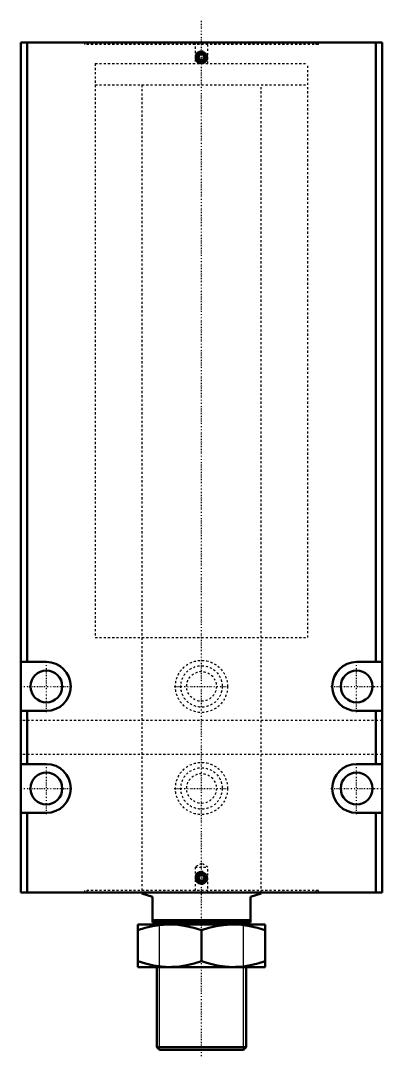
# Model space of a CAD drawing. Header units: millimetres. Extents: x -85 to 85, y -77 to 410.
import ezdxf

# ---------------------------------------------------------------- set-up
doc = ezdxf.new("R2010")
doc.units = ezdxf.units.MM
doc.linetypes.add('Center', pattern=[1.5, 0.45, -0.5, 0.05, -0.5])
doc.linetypes.add('Dashed', pattern=[2, 1, -1])
for name, color, linetype, lineweight in [('2d ConnectionPoints', 7, 'Continuous', 50), ('AM_0', 7, 'Continuous', 50), ('AM_5', 3, 'Continuous', 25), ('AM_7', 7, 'Center', 25), ('AM_9', 6, 'Dashed', 25)]:
    doc.layers.add(name, color=color, linetype=linetype, lineweight=lineweight)

# ---------------------------------------------------------------- blocks, each defined once
blk = doc.blocks.new('1_JECX_MF_EXLA_100_260_0_rod__0_in_JECX_MF_160_J_EXLA_100_260_0__4')
at = {"layer": 'AM_0'}
for p, q in [((-28, 0), (-28, -0.38)), ((28, -0.38), (28, 0)), ((-23, -2), (-28, -0.38)), ((-23, -14), (-23, -2)), ((28, -0.38), (23, -2)), ((23, -2), (23, -14)), ((-23, -13), (23, -13)), ((-23, -14), (23, -14)), ((-19.77, -14), (-20.77, -15)), ((20.77, -15), (19.77, -14)), ((30, -15), (-30, -15)), ((-30, -35), (-30, -15)), ((0, -32.32), (0, -17.68)), ((30, -15), (30, -35)), ((30, -35), (-30, -35)), ((-21, -35), (-21, -72.77)), ((21, -72.77), (21, -35)), ((-21, -72.77), (21, -72.77)), ((-21, -72.77), (-19.77, -74)), ((19.77, -74), (21, -72.77)), ((-19.77, -74), (19.77, -74))]:
    blk.add_line(p, q, dxfattribs=at)
for points in [[(-15, -15), (-16.07, -15.01), (-19.57, -15.27), (-23.04, -15.81), (-26.54, -16.63), (-30, -17.68)], [(0, -17.68), (-3.65, -16.58), (-7.35, -15.74), (-11.16, -15.19), (-15, -15)], [(15, -15), (13.93, -15.01), (10.43, -15.27), (6.96, -15.81), (3.46, -16.63), (0, -17.68)], [(30, -17.68), (26.35, -16.58), (22.65, -15.74), (18.84, -15.19), (15, -15)], [(-30, -32.32), (-26.35, -33.42), (-22.65, -34.26), (-18.84, -34.81), (-15, -35)], [(-15, -35), (-13.93, -34.99), (-10.43, -34.73), (-6.96, -34.19), (-3.46, -33.37), (0, -32.32)], [(0, -32.32), (3.65, -33.42), (7.35, -34.26), (11.16, -34.81), (15, -35)], [(15, -35), (16.07, -34.99), (19.57, -34.73), (23.04, -34.19), (26.54, -33.37), (30, -32.32)]]:
    blk.add_lwpolyline(points, dxfattribs=at)
at = {"layer": 'AM_5'}
for p, q in [((-19.77, -74), (-19.77, -14)), ((19.77, -74), (19.77, -14))]:
    blk.add_line(p, q, dxfattribs=at)
at = {"layer": 'AM_7'}
blk.add_line((0, -77), (0, 410.2), dxfattribs=at)
at = {"layer": 'AM_9'}
for p, q in [((-50, 390), (50, 390)), ((-50, 390), (-50, 380)), ((50, 380), (50, 390)), ((-50, 380), (50, 380)), ((-28, 380), (-28, 0)), ((28, 0), (28, 380))]:
    blk.add_line(p, q, dxfattribs=at)
blk = doc.blocks.new('2_JECX_MF_EXLA_100_260_0_body__0_in_JECX_MF_160_J_EXLA_100_260_0__4')
at = {"layer": 'AM_0'}
for p, q in [((-85, 400), (-85, 0)), ((85, 400), (-85, 400)), ((-82, 400), (-82, 108.5)), ((82, 400), (82, 108.5)), ((85, 400), (85, 0)), ((-0.72, 394.25), (-1.44, 393)), ((-1.44, 393), (-0.72, 391.75)), ((0.72, 394.25), (-0.72, 394.25)), ((-0.72, 391.75), (0.72, 391.75)), ((1.44, 393), (0.72, 394.25)), ((0.72, 391.75), (1.44, 393)), ((-73, 108.5), (-85, 108.5)), ((85, 108.5), (73, 108.5)), ((-85, 85.5), (-73, 85.5)), ((-82, 85.5), (-82, 60.5)), ((73, 85.5), (85, 85.5)), ((82, 85.5), (82, 60.5)), ((-73, 60.5), (-85, 60.5)), ((85, 60.5), (73, 60.5)), ((-85, 37.5), (-73, 37.5)), ((-82, 37.5), (-82, 0)), ((73, 37.5), (85, 37.5)), ((82, 37.5), (82, 0)), ((-0.72, 8.25), (-1.44, 7)), ((-1.44, 7), (-0.72, 5.75)), ((0.72, 8.25), (-0.72, 8.25)), ((-0.72, 5.75), (0.72, 5.75)), ((1.44, 7), (0.72, 8.25)), ((0.72, 5.75), (1.44, 7)), ((85, 0), (-85, 0))]:
    blk.add_line(p, q, dxfattribs=at)
for centre, radius in [((0, 393), 2.46), ((0, 393), 2.4), ((0, 393), 1.9), ((-73, 97), 7.5), ((73, 97), 7.5), ((-73, 49), 7.5), ((73, 49), 7.5), ((0, 7), 2.46), ((0, 7), 2.4), ((0, 7), 1.9)]:
    blk.add_circle(centre, radius, dxfattribs=at)
for centre, start, end in [((-73, 97), 270, 90), ((73, 97), 90, 270), ((-73, 49), 270, 90), ((73, 49), 90, 270)]:
    blk.add_arc(centre, 11.5, start, end, dxfattribs=at)
at = {"layer": 'AM_5'}
for centre in [(0, 393), (0, 7)]:
    blk.add_arc(centre, 3, 75, 15, dxfattribs=at)
at = {"layer": 'AM_7'}
for p, q in [((-3.15, 393), (3.15, 393)), ((-73, 84.93), (-73, 109.08)), ((73, 84.93), (73, 109.08)), ((-85.08, 97), (-60.93, 97)), ((-12.86, 97), (12.86, 97)), ((60.92, 97), (85.07, 97)), ((-73, 36.92), (-73, 61.08)), ((73, 36.92), (73, 61.08)), ((-85.08, 49), (-60.93, 49)), ((-12.86, 49), (12.86, 49)), ((60.92, 49), (85.07, 49)), ((-3.15, 7), (3.15, 7))]:
    blk.add_line(p, q, dxfattribs=at)
at = {"layer": 'AM_9'}
for p, q in [((-55, 400), (-55, 399)), ((-54, 400), (-54, 399)), ((-3, 400), (-3, 390)), ((3, 390), (3, 400)), ((54, 399), (54, 400)), ((55, 399), (55, 400)), ((55, 399), (-55, 399)), ((-50, 390), (50, 390)), ((-50, 390), (-50, 120)), ((50, 120), (50, 390)), ((-50, 120), (50, 120)), ((-28, 120), (-28, 0)), ((28, 0), (28, 120)), ((85, 81), (-85, 81)), ((85, 65), (-85, 65)), ((0, 13.73), (-3, 12)), ((-3, 12), (-3, 0)), ((-3, 12), (3, 12)), ((3, 12), (0, 13.73)), ((3, 0), (3, 12)), ((55, 1), (-55, 1)), ((-55, 1), (-55, 0)), ((-54, 1), (-54, 0)), ((54, 0), (54, 1)), ((55, 0), (55, 1))]:
    blk.add_line(p, q, dxfattribs=at)
for centre, radius in [((0, 97), 12.25), ((0, 97), 9.75), ((0, 97), 7), ((0, 49), 12.25), ((0, 49), 9.75), ((0, 49), 7)]:
    blk.add_circle(centre, radius, dxfattribs=at)

msp = doc.modelspace()

# ---------------------------------------------------------------- linework, layer by layer
at = {"layer": '2d ConnectionPoints'}
msp.add_point((0, 0), dxfattribs=at)

# ---------------------------------------------------------------- block references
for name in ['1_JECX_MF_EXLA_100_260_0_rod__0_in_JECX_MF_160_J_EXLA_100_260_0__4', '2_JECX_MF_EXLA_100_260_0_body__0_in_JECX_MF_160_J_EXLA_100_260_0__4']:
    msp.add_blockref(name, (0, 0))

doc.saveas('drawing.dxf')
